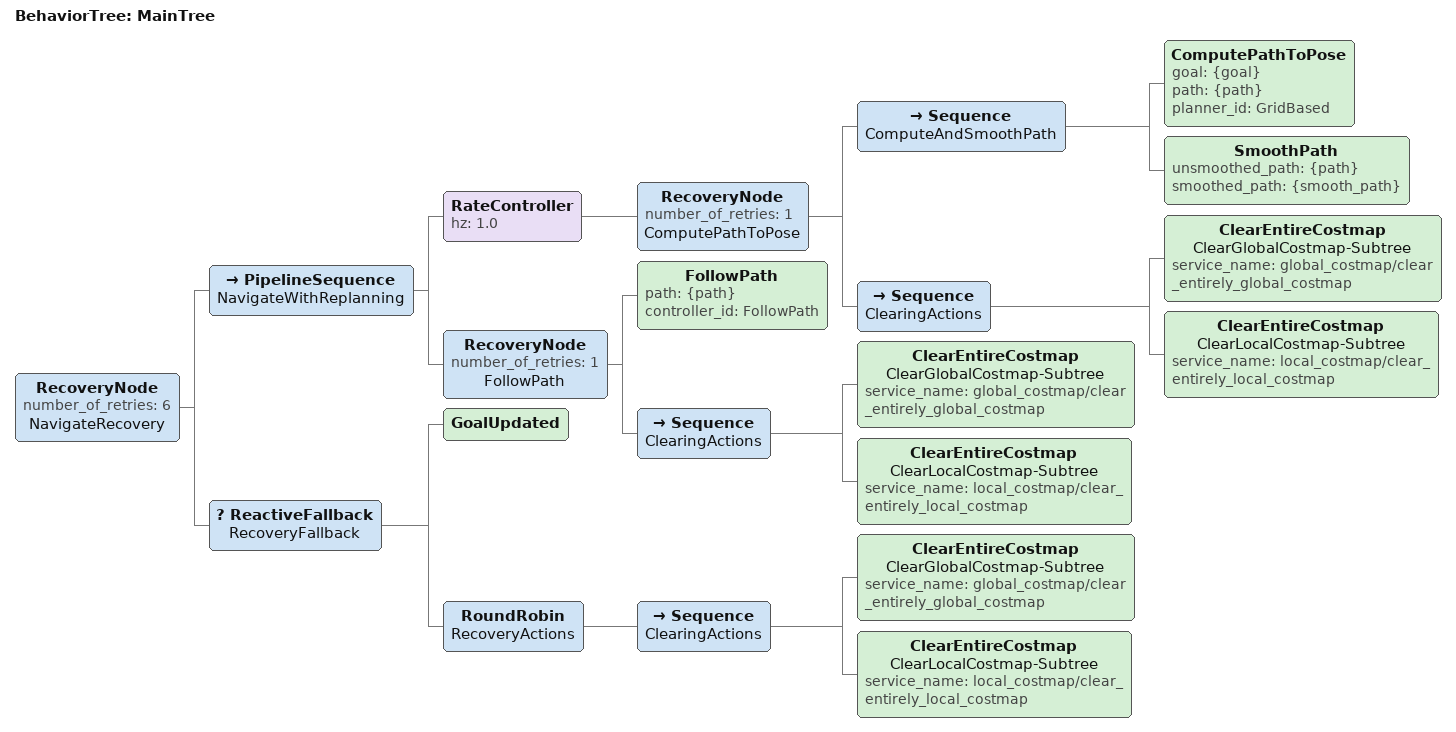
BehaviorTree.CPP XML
<!-- Simplified behavior with just costmap clearing and no invasive recovery -->
<root main_tree_to_execute="MainTree">
  <BehaviorTree ID="MainTree">
    <RecoveryNode number_of_retries="6" name="NavigateRecovery">
      <PipelineSequence name="NavigateWithReplanning">
        <RateController hz="1.0">
          <RecoveryNode number_of_retries="1" name="ComputePathToPose">
            <Sequence name="ComputeAndSmoothPath">
              <ComputePathToPose goal="{goal}" path="{path}" planner_id="GridBased"/>
              <SmoothPath unsmoothed_path="{path}" smoothed_path="{smooth_path}"/>
            </Sequence>
            <Sequence name="ClearingActions">
              <ClearEntireCostmap name="ClearGlobalCostmap-Subtree" service_name="global_costmap/clear_entirely_global_costmap"/>
              <ClearEntireCostmap name="ClearLocalCostmap-Subtree" service_name="local_costmap/clear_entirely_local_costmap"/>
            </Sequence>
          </RecoveryNode>
        </RateController>
        <RecoveryNode number_of_retries="1" name="FollowPath">
          <FollowPath path="{path}" controller_id="FollowPath"/>
          <Sequence name="ClearingActions">
            <ClearEntireCostmap name="ClearGlobalCostmap-Subtree" service_name="global_costmap/clear_entirely_global_costmap"/>
            <ClearEntireCostmap name="ClearLocalCostmap-Subtree" service_name="local_costmap/clear_entirely_local_costmap"/>
          </Sequence>
        </RecoveryNode>
      </PipelineSequence>
      <ReactiveFallback name="RecoveryFallback">
        <GoalUpdated/>
        <RoundRobin name="RecoveryActions">
          <Sequence name="ClearingActions">
            <ClearEntireCostmap name="ClearGlobalCostmap-Subtree" service_name="global_costmap/clear_entirely_global_costmap"/>
            <ClearEntireCostmap name="ClearLocalCostmap-Subtree" service_name="local_costmap/clear_entirely_local_costmap"/>
          </Sequence>
        </RoundRobin>
      </ReactiveFallback>
    </RecoveryNode>
  </BehaviorTree>
</root>
